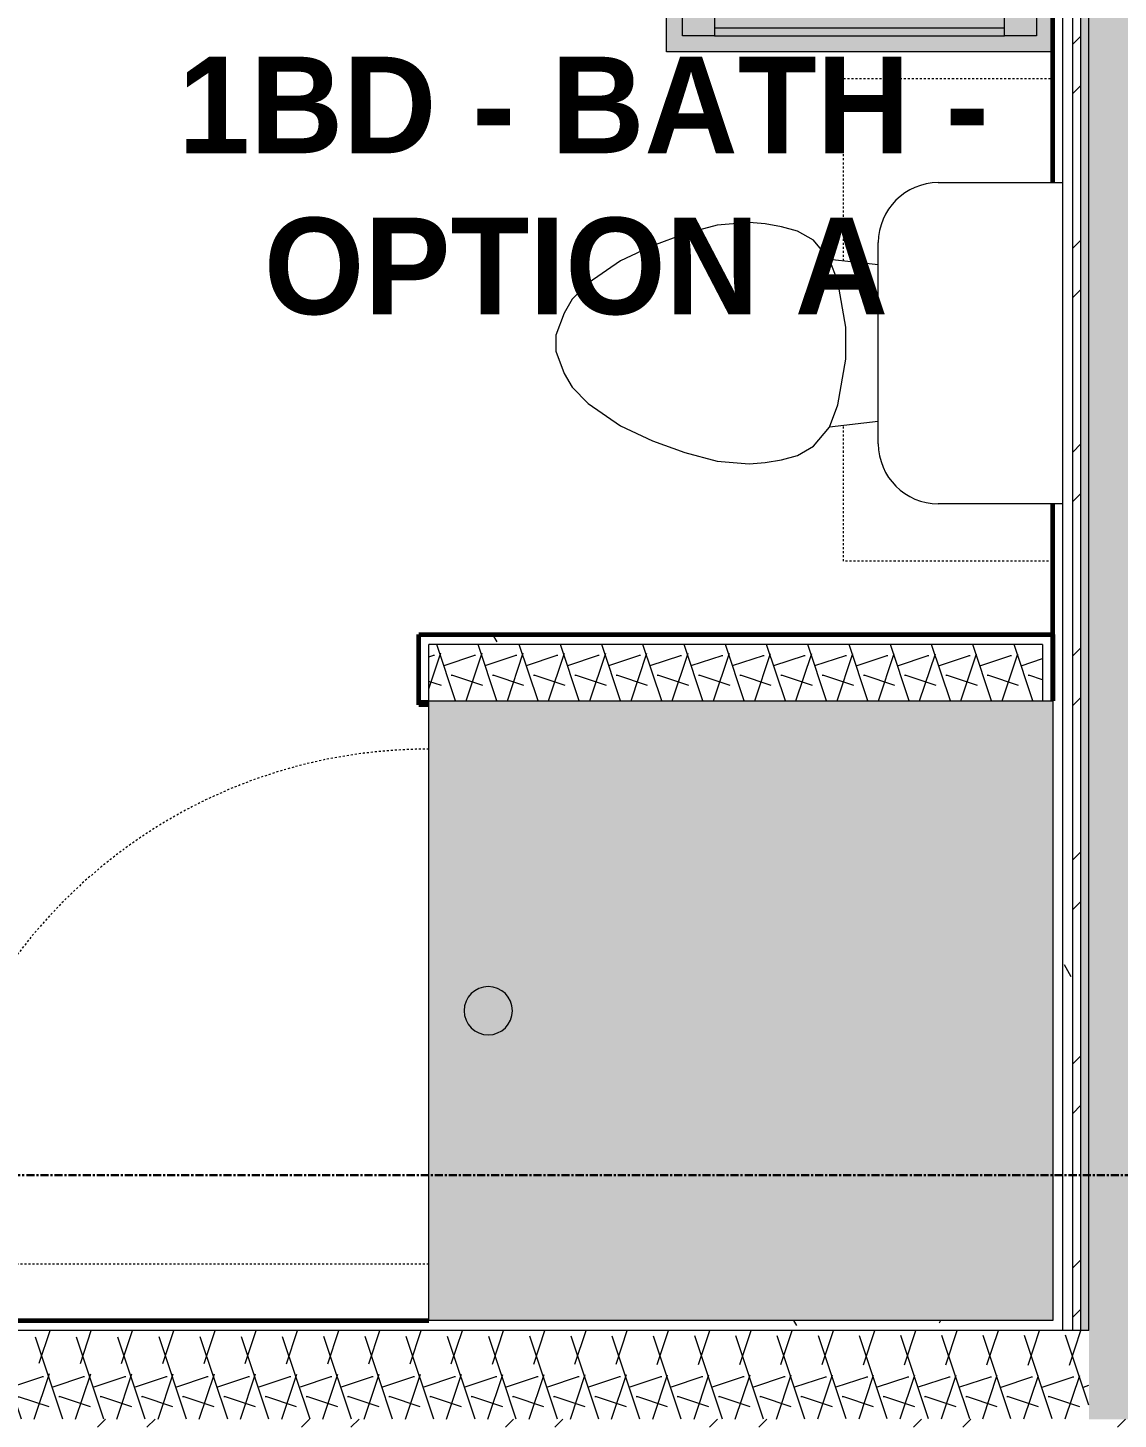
# Model space of a CAD drawing. Header units: inches. Extents: x -4110 to -1807, y 9775 to 11251.
# Drawn here: x -2984.4 to -2916.7, y 10452 to 10538.5 of the extents above; entities that cross this region are included whole.
import ezdxf

# ---------------------------------------------------------------- set-up
doc = ezdxf.new("R2010")
doc.units = ezdxf.units.IN
doc.header["$MEASUREMENT"] = 0
doc.linetypes.add('Dash', pattern=[0.25, 0.125, -0.125])
doc.linetypes.add('Grid Line 1_2_', pattern=[0.875, 0.5, -0.125, 0.125, -0.125])
for name, color, linetype, lineweight in [('0-1', 7, 'Continuous', 5), ('0-2', 7, 'Continuous', 9), ('A-AREA-IDEN', 2, 'Continuous', 9), ('A-WALL', 113, 'Continuous', 18), ('A-WALL-1', 8, 'Continuous', 5), ('A-WALL-5', 250, 'Continuous', 60), ('A-WALL-6', 10, 'Continuous', 18), ('A-WALL-PATT-1', 7, 'Continuous', 9), ('A-WALL-PATT-2', 253, 'Continuous', 9), ('A-WALL-PATT-4', 111, 'Continuous', 9), ('I-WALL-4', 2, 'Continuous', 5), ('I-WALL-5', 2, 'Continuous', 60), ('P-SANR-FIXT-2', 7, 'Continuous', 9), ('P-SANR-FIXT-3', 90, 'Continuous', 9), ('P-SANR-FIXT-4', 253, 'Continuous', 9), ('P-SANR-FIXT-HDLN-1', 7, 'Dash', 9), ('Q-CASE-1', 7, 'Continuous', 9), ('Q-CASE-3', 90, 'Continuous', 9), ('Q-CASE-4', 127, 'Continuous', 9), ('Q-CASE-5', 7, 'Dash', 9), ('S-GRID-1', 1, 'Grid Line 1_2_', 30)]:
    doc.layers.add(name, color=color, linetype=linetype, lineweight=lineweight)
doc.styles.add('Century Gothic_B', font='GOTHICB.TTF', dxfattribs={"height": 6})
pattern_1 = [(0, (0, 0), (20.48, 5.12), [0.845, -14.515, 0.845, -14.515, -81.92]), (0, (0, 0), (20.48, 5.12), [-30.72, 0.845, -29.875, 0.845, -14.515, -35.84]), (0, (0, 0), (20.48, 5.12), [-76.8, 0.845, -9.395, 0.845, -24.755]), (120, (7.68, 2.56), (-14.67405, 15.1762003), [0.845, -14.515, 0.845, -14.515, -81.92]), (120, (7.68, 2.56), (-14.67405, 15.1762003), [-30.72, 0.845, -29.875, 0.845, -14.515, -35.84]), (120, (7.68, 2.56), (-14.67405, 15.1762003), [-76.8, 0.845, -9.395, 0.845, -24.755]), (240, (10.24, 12.8), (-5.80595, -20.2962003), [0.845, -14.515, 0.845, -14.515, -81.92]), (240, (10.24, 12.8), (-5.80595, -20.2962003), [-30.72, 0.845, -29.875, 0.845, -14.515, -35.84]), (240, (10.24, 12.8), (-5.80595, -20.2962003), [-76.8, 0.845, -9.395, 0.845, -24.755])]
pattern_2 = [(161.57, (0.32, 0.32), (-2.560496185, -0.000537386), [0, -18.214, 2.022, 0]), (18.43, (-0.32, 0.32), (-2.560496185, 0.000537386), [0, -18.214, 2.022, 0]), (108.43, (0.32, 0.32), (1.27922091, -6.400876726), [6.07, -14.166]), (71.57, (-0.32, 0.32), (1.27922091, 6.400876726), [6.07, -14.166])]
pattern_3 = [(45, (0, 0), (-6.335677, 6.335677), []), (45, (0, 9.6), (-6.335677, 6.335677), [])]

# ---------------------------------------------------------------- blocks, each defined once
blk = doc.blocks.new('Toilet-Domestic-3D - Toilet-Domestic-3D-1352612-ENLARGED RCP - 1ST FLOOR PLAN - WEST')
at = {"layer": 'P-SANR-FIXT-2'}
for p, q in [((-9.976, 19.476), (9.976, 19.476)), ((-9.976, 11.75), (-9.976, 19.476)), ((9.976, 19.476), (9.976, 11.75)), ((6.25, 8.024), (-6.25, 8.024)), ((-4.862, 8.024), (-5.209, 5)), ((4.862, 8.024), (5.209, 5)), ((-3.836, 5.5), (-5.209, 5)), ((-1, 6), (-3.836, 5.5)), ((1, 6), (-1, 6)), ((3.836, 5.5), (1, 6)), ((5.209, 5), (3.836, 5.5)), ((-5.209, 5), (-6.401, 4)), ((6.401, 4), (5.209, 5)), ((-6.401, 4), (-6.968, 3)), ((6.968, 3), (6.401, 4)), ((-6.968, 3), (-7.236, 2)), ((7.236, 2), (6.968, 3)), ((-7.236, 2), (-7.413, 0.996)), ((7.413, 0.996), (7.236, 2)), ((-7.413, 0.996), (-7.5, 0)), ((7.5, 0), (7.413, 0.996)), ((-7.5, 0), (-7.326, -1.992)), ((7.326, -1.992), (7.5, 0)), ((-7.326, -1.992), (-6.788, -4)), ((6.788, -4), (7.326, -1.992)), ((-6.788, -4), (-6.06, -6)), ((6.06, -6), (6.788, -4)), ((-6.06, -6), (-5.127, -8)), ((5.127, -8), (6.06, -6)), ((-5.127, -8), (-3.74, -10)), ((3.74, -10), (5.127, -8)), ((-3.74, -10), (-2.74, -11)), ((2.74, -11), (3.74, -10)), ((-2.74, -11), (-1.874, -11.5)), ((1.874, -11.5), (2.74, -11)), ((-1.874, -11.5), (-0.5, -12)), ((-0.5, -12), (0.5, -12)), ((0.5, -12), (1.874, -11.5))]:
    blk.add_line(p, q, dxfattribs=at)
for centre, start, end in [((-6.25, 11.75), 180, 270), ((6.25, 11.75), 270, 360)]:
    blk.add_arc(centre, 3.726, start, end, dxfattribs=at)
blk = doc.blocks.new('Bath Vanity - Bath Vanity 48_-3150017-ENLARGED RCP - 1ST FLOOR PLAN - WEST')
at = {"layer": 'Q-CASE-3'}
h = blk.add_hatch(color=256, dxfattribs=at)
h.paths.add_polyline_path([(12.238, 24), (-23.262, 24), (-23.262, 0), (24.738, 0), (24.738, 24), (13.738, 24)], flags=0)
h.paths.add_polyline_path([(-9.262, 23), (23.738, 23), (23.738, 1), (-22.262, 1), (-22.262, 23), (-10.548, 23)], flags=0)
h.paths.add_polyline_path([(-20.262, 22), (-20.262, 21), (21.738, 21), (21.738, 22), (-6.904, 22)], flags=0)
h.paths.add_polyline_path([(0.383, 20), (-20.262, 20), (-20.262, 19.455), (21.738, 19.455), (21.738, 20), (8.346, 20)], flags=0)
h.paths.add_polyline_path([(-20.262, 18.455), (-20.262, 17.909), (21.738, 17.909), (21.738, 18.455), (6.015, 18.455)], flags=0)
h.paths.add_polyline_path([(8.346, 16.909), (-20.262, 16.909), (-20.262, 16.364), (21.738, 16.364), (21.738, 16.909), (11.646, 16.909)], flags=0)
h.paths.add_polyline_path([(8.346, 15.364), (-20.262, 15.364), (-20.262, 14.818), (21.738, 14.818), (21.738, 15.364), (17.277, 15.364)], flags=0)
h.paths.add_polyline_path([(-20.262, 13.818), (-20.262, 13.273), (21.738, 13.273), (21.738, 13.818), (8.346, 13.818)], flags=0)
h.paths.add_polyline_path([(21.738, 12.273), (-20.262, 12.273), (-20.262, 11.727), (21.738, 11.727), (21.738, 11.875)], flags=0)
h.paths.add_polyline_path([(8.346, 10.727), (-20.262, 10.727), (-20.262, 10.182), (21.738, 10.182), (21.738, 10.727), (12.621, 10.727)], flags=0)
h.paths.add_polyline_path([(-20.262, 9.182), (-20.262, 8.636), (21.738, 8.636), (21.738, 9.182), (-10.766, 9.182)], flags=0)
h.paths.add_polyline_path([(8.346, 7.636), (-20.262, 7.636), (-20.262, 7.091), (21.738, 7.091), (21.738, 7.636)], flags=0)
h.paths.add_polyline_path([(-20.262, 6.091), (-20.262, 5.545), (21.738, 5.545), (21.738, 6.091), (8.346, 6.091)], flags=0)
h.paths.add_polyline_path([(8.346, 4.545), (-20.262, 4.545), (-20.262, 4), (21.738, 4), (21.738, 4.545)], flags=0)
h.paths.add_polyline_path([(-20.262, 3), (-20.262, 2), (21.738, 2), (21.738, 3), (8.346, 3)], flags=0)
at = {"layer": 'Q-CASE-4'}
h = blk.add_hatch(color=256, dxfattribs=at)
h.paths.add_polyline_path([(21.738, 23), (21.738, 21), (23.738, 21), (23.738, 23)], flags=0)
h.paths.add_polyline_path([(-20.262, 23), (-22.262, 23), (-22.262, 21), (-20.262, 21), (-20.262, 22)], flags=0)
h.paths.add_polyline_path([(-20.262, 3), (-22.262, 3), (-22.262, 1), (-20.262, 1)], flags=0)
h.paths.add_polyline_path([(22.238, 3), (21.738, 3), (21.738, 1), (23.738, 1), (23.738, 3), (23.238, 3)], flags=0)
for points in [[(21.738, 23), (-20.262, 23), (-20.262, 22), (21.738, 22)], [(-21.762, 21), (-22.262, 21), (-22.262, 3), (-21.762, 3), (-21.762, 20)], [(-21.762, 21), (-21.762, 3), (-20.762, 3), (-20.762, 21)], [(-20.762, 21), (-20.762, 3), (-20.262, 3), (-20.262, 21)], [(20.498, 21), (-20.262, 21), (-20.262, 20), (21.738, 20), (21.738, 21)], [(21.738, 21), (21.738, 3), (22.238, 3), (22.238, 21)], [(22.238, 21), (22.238, 3), (23.238, 3), (23.238, 21)], [(23.238, 21), (23.238, 3), (23.738, 3), (23.738, 21)], [(-20.262, 19.455), (-20.262, 18.455), (21.738, 18.455), (21.738, 19.455), (2.371, 19.455)], [(8.002, 17.909), (-20.262, 17.909), (-20.262, 16.909), (21.738, 16.909), (21.738, 17.909), (8.346, 17.909)], [(8.346, 16.364), (-20.262, 16.364), (-20.262, 15.364), (21.738, 15.364), (21.738, 16.364), (13.634, 16.364)], [(8.346, 14.818), (-20.262, 14.818), (-20.262, 13.818), (21.738, 13.818), (21.738, 14.818), (19.265, 14.818)], [(8.346, 13.273), (-20.262, 13.273), (-20.262, 12.273), (21.738, 12.273), (21.738, 13.273)], [(8.346, 11.727), (-20.262, 11.727), (-20.262, 10.727), (21.738, 10.727), (21.738, 11.727)], [(4.367, 10.182), (-20.262, 10.182), (-20.262, 9.182), (21.738, 9.182), (21.738, 10.182), (8.346, 10.182)], [(-19.02, 8.636), (-20.262, 8.636), (-20.262, 7.636), (21.738, 7.636), (21.738, 8.636), (8.346, 8.636)], [(8.346, 7.091), (-20.262, 7.091), (-20.262, 6.091), (21.738, 6.091), (21.738, 7.091)], [(8.346, 5.545), (-20.262, 5.545), (-20.262, 4.545), (21.738, 4.545), (21.738, 5.545)], [(-20.262, 4), (-20.262, 3), (21.738, 3), (21.738, 4), (-19.262, 4)], [(-20.262, 2), (-20.262, 1), (21.738, 1), (21.738, 2), (8.346, 2)]]:
    blk.add_hatch(color=256, dxfattribs=at).paths.add_polyline_path(points, flags=0)
at = {"layer": 'Q-CASE-1'}
for p, q in [((-23.262, 0), (-23.262, 24)), ((-23.262, 24), (24.738, 24)), ((24.738, 24), (24.738, 0)), ((-22.262, 21), (-22.262, 23)), ((-22.262, 23), (-20.262, 23)), ((-20.262, 23), (21.738, 23)), ((-20.262, 23), (-20.262, 21)), ((21.738, 21), (21.738, 23)), ((21.738, 23), (23.738, 23)), ((23.738, 23), (23.738, 21)), ((-20.262, 22), (21.738, 22)), ((-22.262, 21), (-22.262, 3)), ((-20.262, 21), (-22.262, 21)), ((-21.762, 21), (-21.762, 3)), ((-20.762, 21), (-20.762, 3)), ((21.738, 21), (-20.262, 21)), ((-20.262, 21), (-20.262, 3)), ((21.738, 21), (21.738, 3)), ((23.738, 21), (21.738, 21)), ((22.238, 21), (22.238, 3)), ((23.238, 21), (23.238, 3)), ((23.738, 21), (23.738, 3)), ((-20.262, 20), (21.738, 20)), ((21.738, 19.455), (-20.262, 19.455)), ((-20.262, 18.455), (21.738, 18.455)), ((21.738, 17.909), (-20.262, 17.909)), ((-20.262, 16.909), (21.738, 16.909)), ((21.738, 16.364), (-20.262, 16.364)), ((-20.262, 15.364), (21.738, 15.364)), ((21.738, 14.818), (-20.262, 14.818)), ((-20.262, 13.818), (21.738, 13.818)), ((21.738, 13.273), (-20.262, 13.273)), ((-20.262, 12.273), (21.738, 12.273)), ((21.738, 11.727), (-20.262, 11.727)), ((-20.262, 10.727), (21.738, 10.727)), ((21.738, 10.182), (-20.262, 10.182)), ((-20.262, 9.182), (21.738, 9.182)), ((21.738, 8.636), (-20.262, 8.636)), ((-20.262, 7.636), (21.738, 7.636)), ((21.738, 7.091), (-20.262, 7.091)), ((-20.262, 6.091), (21.738, 6.091)), ((21.738, 5.545), (-20.262, 5.545)), ((-20.262, 4.545), (21.738, 4.545)), ((21.738, 4), (-20.262, 4)), ((-22.262, 1), (-22.262, 3)), ((-22.262, 3), (-20.262, 3)), ((-20.262, 3), (21.738, 3)), ((-20.262, 3), (-20.262, 1)), ((21.738, 1), (21.738, 3)), ((21.738, 3), (23.738, 3)), ((23.738, 3), (23.738, 1)), ((-20.262, 2), (21.738, 2)), ((-20.262, 1), (-22.262, 1)), ((-20.262, 1), (21.738, 1)), ((23.738, 1), (21.738, 1))]:
    blk.add_line(p, q, dxfattribs=at)
blk = doc.blocks.new('300 Series Wall Hung Cabinet_326 - 30_-2909953-ENLARGED RCP - 1ST FLOOR PLAN - WEST')
at = {"layer": 'Q-CASE-5'}
for p, q in [((-15, 0.187), (-15, 13.188)), ((-15, 13.188), (-6.561, 13.188)), ((3.662, 13.188), (15, 13.188)), ((15, 13.188), (15, 0.187)), ((-11.426, 0.187), (-15, 0.187)), ((15, 0.187), (8.527, 0.187))]:
    blk.add_line(p, q, dxfattribs=at)
blk = doc.blocks.new('The Shower - The Shower-4050272-ENLARGED RCP - 1ST FLOOR PLAN - WEST')
at = {"layer": 'P-SANR-FIXT-3'}
h = blk.add_hatch(color=256, dxfattribs=at)
h.paths.add_polyline_path([(0, -32.629), (0, -39.25), (38.5, -39.25), (38.5, -0.5), (0, -0.5), (0, -24.209)], flags=0)
h.paths.add_polyline_path([(17.75, -35.563), (17.801, -35.174), (17.951, -34.812), (18.189, -34.502), (18.5, -34.263), (18.862, -34.114), (19.25, -34.062), (19.638, -34.114), (20, -34.263), (20.311, -34.502), (20.549, -34.812), (20.699, -35.174), (20.746, -35.595), (20.699, -35.951), (20.549, -36.313), (20.311, -36.623), (20, -36.862), (19.638, -37.011), (19.25, -37.062), (18.862, -37.011), (18.5, -36.862), (18.189, -36.623), (17.951, -36.313), (17.801, -35.951), (17.754, -35.595)], flags=0)
at = {"layer": 'P-SANR-FIXT-4'}
blk.add_hatch(color=256, dxfattribs=at).paths.add_polyline_path([(17.75, -35.563), (17.801, -35.951), (17.951, -36.313), (18.189, -36.623), (18.5, -36.862), (18.862, -37.011), (19.25, -37.062), (19.638, -37.011), (20.04, -36.831), (20.311, -36.623), (20.549, -36.313), (20.699, -35.951), (20.746, -35.53), (20.699, -35.174), (20.549, -34.812), (20.311, -34.502), (20, -34.263), (19.638, -34.114), (19.25, -34.062), (18.862, -34.114), (18.5, -34.263), (18.189, -34.502), (17.951, -34.812), (17.801, -35.174), (17.752, -35.548)], flags=0)
at = {"layer": 'P-SANR-FIXT-2'}
for p, q in [((0, -0.5), (38.5, -0.5)), ((0, -39.25), (0, -0.5)), ((38.5, -0.5), (38.5, -39.25)), ((38.5, -39.25), (0, -39.25))]:
    blk.add_line(p, q, dxfattribs=at)
for start, end in [(0, 180), (180, 360)]:
    blk.add_arc((19.25, -35.563), 1.5, start, end, dxfattribs=at)
at = {"layer": 'P-SANR-FIXT-HDLN-1'}
blk.add_line((35, -39.25), (35, -71.25), dxfattribs=at)
blk.add_arc((35, -39.25), 32, 180, 270, dxfattribs=at)
blk = doc.blocks.new('CTR - 1st Phase - Unit Layouts_rvt-1-ENLARGED RCP - 1ST FLOOR PLAN - WEST')
at = {"layer": 'A-WALL-1'}
blk.add_hatch(color=256, dxfattribs=at).paths.add_polyline_path([(-2960.136, 10496.414), (-2959.511, 10496.414), (-2959.511, 10496.664), (-2960.136, 10496.664), (-2960.136, 10496.539)], flags=0)
at = {"layer": 'A-WALL-PATT-1'}
h = blk.add_hatch(dxfattribs=at)
h.set_pattern_fill('FP_1', color=256, style=0, pattern_type=2)
h.set_pattern_definition(pattern_1)
h.paths.add_polyline_path([(-2921.386, 10496.664), (-2920.761, 10496.664), (-2920.761, 10500.789), (-2960.136, 10500.789), (-2960.136, 10496.664), (-2959.511, 10496.664), (-2959.511, 10500.164), (-2921.386, 10500.164), (-2921.386, 10500.011)], flags=0)
at = {"layer": 'A-WALL-PATT-2'}
h = blk.add_hatch(dxfattribs=at)
h.set_pattern_fill('FP_2', color=256, style=0, pattern_type=2)
h.set_pattern_definition(pattern_2)
h.paths.add_polyline_path([(-2931.593, 10496.664), (-2921.386, 10496.664), (-2921.386, 10500.164), (-2959.511, 10500.164), (-2959.511, 10496.664), (-2932.502, 10496.664)], flags=0)
at = {"layer": 'A-WALL-5'}
for p, q in [((-2960.136, 10500.789), (-2920.761, 10500.789)), ((-2960.136, 10500.164), (-2960.136, 10500.789)), ((-2920.761, 10500.789), (-2920.761, 10500.164)), ((-2960.136, 10496.664), (-2960.136, 10500.164)), ((-2920.761, 10500.164), (-2920.761, 10496.664)), ((-2960.136, 10496.414), (-2960.136, 10496.664)), ((-2959.511, 10496.414), (-2960.136, 10496.414))]:
    blk.add_line(p, q, dxfattribs=at)
at = {"layer": 'A-WALL-6'}
for p, q in [((-2921.386, 10500.164), (-2959.511, 10500.164)), ((-2959.511, 10496.664), (-2959.511, 10500.164)), ((-2921.386, 10500.164), (-2921.386, 10496.664)), ((-2960.136, 10496.664), (-2959.511, 10496.664)), ((-2959.511, 10496.664), (-2960.136, 10496.664))]:
    blk.add_line(p, q, dxfattribs=at)
at = {"layer": '0-2'}
for name, p, rotation in [('Bath Vanity - Bath Vanity 48_-3150017-ENLARGED RCP - 1ST FLOOR PLAN - WEST', (-2920.761, 10560.239), 90.00000000025494), ('300 Series Wall Hung Cabinet_326 - 30_-2909953-ENLARGED RCP - 1ST FLOOR PLAN - WEST', (-2920.578, 10520.333), 90.00000000006354), ('Toilet-Domestic-3D - Toilet-Domestic-3D-1352612-ENLARGED RCP - 1ST FLOOR PLAN - WEST', (-2939.617, 10518.883), 270.0000000002111), ('The Shower - The Shower-4050272-ENLARGED RCP - 1ST FLOOR PLAN - WEST', (-2920.261, 10496.664), 269.9999999998429)]:
    blk.add_blockref(name, p, dxfattribs=dict(at, rotation=rotation))
blk = doc.blocks.new('CTR - 1st Phase - Structure_rvt-1-ENLARGED RCP - 1ST FLOOR PLAN - WEST')
at = {"layer": 'S-GRID-1'}
blk.add_line((-1807.145, 10467.189), (-4076.95, 10467.189), dxfattribs=at)

msp = doc.modelspace()

# ---------------------------------------------------------------- hatches: boundary and pattern name
at = {"layer": 'A-WALL-PATT-4'}
h = msp.add_hatch(dxfattribs=at)
h.set_pattern_fill('FP_1', color=256, style=0, pattern_type=2)
h.set_pattern_definition(pattern_1)
h.paths.add_polyline_path([(-2920.761, 10457.539), (-2920.136, 10457.539), (-2920.136, 10813.489), (-2920.761, 10813.489), (-2920.761, 10528.859), (-2920.141, 10528.859), (-2920.141, 10508.907), (-2920.761, 10508.907), (-2920.761, 10458.164)], flags=0)
h = msp.add_hatch(dxfattribs=at)
h.set_pattern_fill('FP_1', color=256, style=0, pattern_type=2)
h.set_pattern_definition(pattern_1)
h.paths.add_polyline_path([(-2919.621, 10457.539), (-2919.511, 10457.539), (-2919.511, 10813.489), (-2920.136, 10813.489), (-2920.136, 10457.539), (-2919.647, 10457.539)], flags=0)
h = msp.add_hatch(dxfattribs=at)
h.set_pattern_fill('FP_3', color=256, style=0, pattern_type=2)
h.set_pattern_definition(pattern_3)
h.paths.add_polyline_path([(-2919.011, 10457.539), (-2919.011, 10813.489), (-2919.511, 10813.489), (-2919.511, 10457.539)], flags=0)
h = msp.add_hatch(dxfattribs=at)
h.set_pattern_fill('FP_2', color=256, style=0, pattern_type=2)
h.set_pattern_definition(pattern_2)
h.paths.add_polyline_path([(-2913.011, 10452.039), (-2913.011, 10813.489), (-2918.511, 10813.489), (-2918.511, 10452.039)], flags=0)
h = msp.add_hatch(dxfattribs=at)
h.set_pattern_fill('FP_1', color=256, style=0, pattern_type=2)
h.set_pattern_definition(pattern_1)
h.paths.add_polyline_path([(-2920.761, 10457.539), (-2920.761, 10458.164), (-2991.574, 10458.164), (-2991.574, 10457.539), (-2920.762, 10457.539)], flags=0)
h.paths.add_polyline_path([(-2995.074, 10457.539), (-2993.324, 10457.539), (-2993.359, 10458.164), (-3037.449, 10458.164), (-3037.449, 10457.539), (-3016.702, 10457.539)], flags=0)
h = msp.add_hatch(dxfattribs=at)
h.set_pattern_fill('FP_2', color=256, style=0, pattern_type=2)
h.set_pattern_definition(pattern_2)
h.paths.add_polyline_path([(-2949.342, 10452.039), (-2918.511, 10452.065), (-2918.511, 10457.539), (-3038.074, 10457.539), (-3038.074, 10452.039), (-3016.702, 10452.039)], flags=0)
h = msp.add_hatch(dxfattribs=at)
h.set_pattern_fill('FP_3', color=256, style=0, pattern_type=2)
h.set_pattern_definition(pattern_3)
h.paths.add_polyline_path([(-2913.011, 10451.539), (-2913.011, 10452.039), (-3043.574, 10452.039), (-3043.559, 10451.539), (-2913.057, 10451.539)], flags=0)
at = {"layer": 'I-WALL-4'}
msp.add_hatch(color=256, dxfattribs=at).paths.add_polyline_path([(-2918.511, 10457.539), (-2918.511, 10813.489), (-2919.011, 10813.489), (-2919.011, 10457.539)], flags=0)

# ---------------------------------------------------------------- linework, layer by layer
at = {"layer": 'A-WALL'}
for p, q in [((-2920.136, 10457.539), (-2920.136, 10813.489)), ((-2919.511, 10457.539), (-2919.511, 10813.489)), ((-2919.011, 10457.539), (-2919.011, 10813.489)), ((-2918.511, 10457.539), (-2918.511, 10813.489)), ((-2918.511, 10457.539), (-3038.074, 10457.539))]:
    msp.add_line(p, q, dxfattribs=at)
at = {"layer": 'I-WALL-5'}
for p, q in [((-2920.761, 10528.859), (-2920.761, 10813.489)), ((-2920.761, 10496.664), (-2920.761, 10508.907)), ((-3037.449, 10458.164), (-2959.511, 10458.164))]:
    msp.add_line(p, q, dxfattribs=at)

# ---------------------------------------------------------------- block references
at = {"layer": '0-1'}
for name in ['CTR - 1st Phase - Structure_rvt-1-ENLARGED RCP - 1ST FLOOR PLAN - WEST', 'CTR - 1st Phase - Unit Layouts_rvt-1-ENLARGED RCP - 1ST FLOOR PLAN - WEST']:
    msp.add_blockref(name, (0, 0), dxfattribs=at)

# ---------------------------------------------------------------- texts
at = {"layer": 'A-AREA-IDEN', "char_height": 6, "attachment_point": 1, "style": 'Century Gothic_B'}
for s, insert, width in [('1BD - BATH -', (-2975.096, 10536.684), 61.206), ('OPTION A', (-2969.763, 10526.684), 48.48)]:
    msp.add_mtext(s, dxfattribs=dict(at, insert=insert, width=width))

doc.saveas('drawing.dxf')
